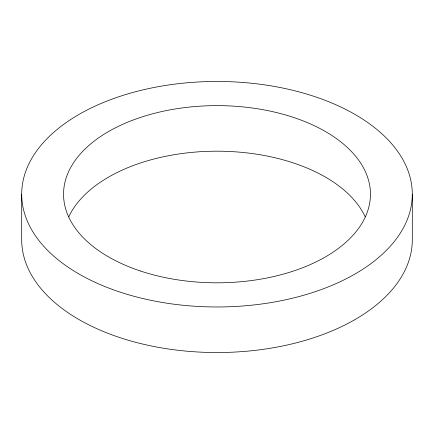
<?xml version="1.0" encoding="UTF-8"?>
<svg xmlns="http://www.w3.org/2000/svg" width="434" height="434" viewBox="0 0 434 434"><rect width="100%" height="100%" fill="white"/><g stroke="black" fill="none" stroke-linecap="round" stroke-linejoin="round"><path stroke-width="0.65" d="M412.3 194.22A195.3 112.753 0 0 1 119.35 291.87A195.3 112.753 0 0 1 119.35 96.57A195.3 112.753 0 0 1 412.3 194.22L412.3 239.78A195.3 112.753 0 0 1 217 352.538A195.3 112.753 0 0 1 21.7 239.78L21.7 194.22M68.778 216.848A153.452 88.596 0 0 1 217 151.189A153.452 88.596 0 0 1 365.222 216.848M140.274 270.946A153.452 88.596 0 0 0 370.452 194.22A153.452 88.596 0 0 0 140.274 117.495A153.452 88.596 0 0 0 140.274 270.946"/></g></svg>
